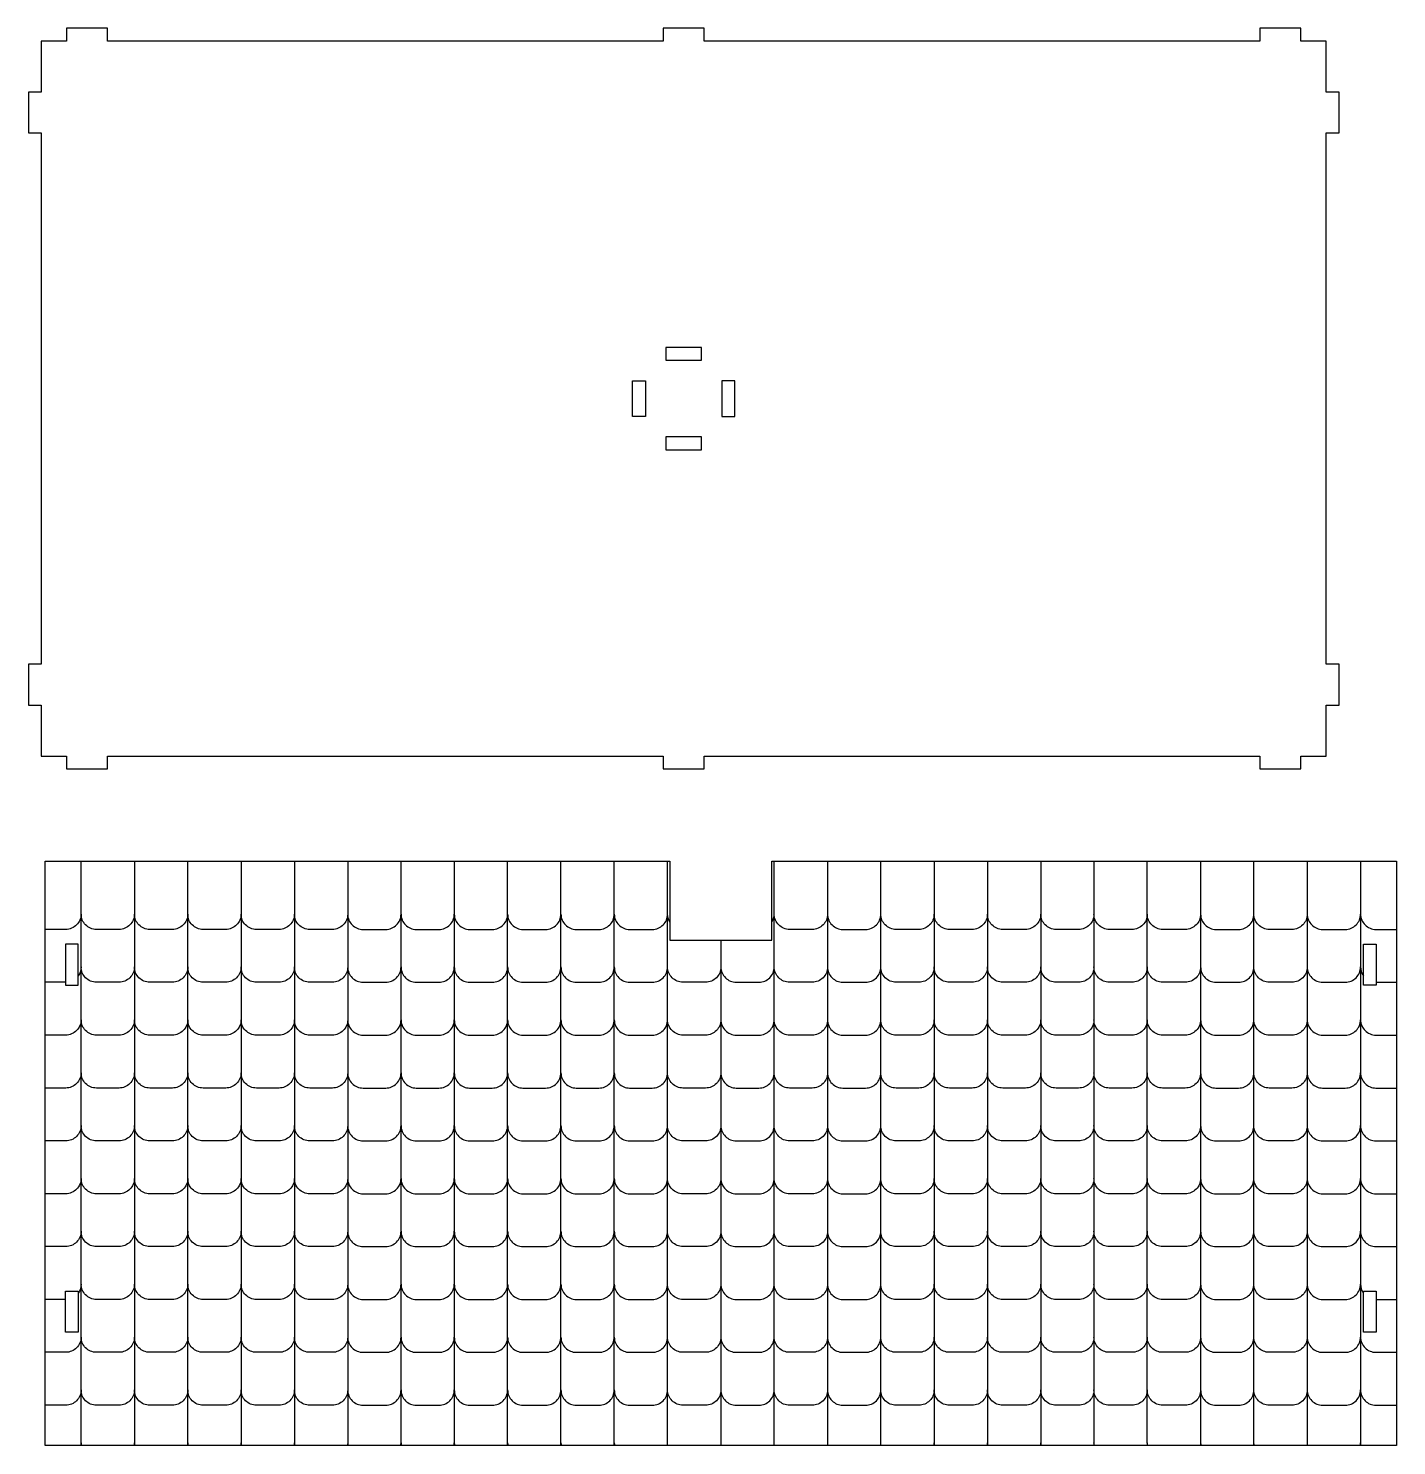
# Model space of a CAD drawing. Extents: x 5580 to 9776, y -1422 to 1677.
# Drawn here: x 5638 to 6924, y -1408 to -76 of the extents above; entities that cross this region are included whole.
import ezdxf

# ---------------------------------------------------------------- set-up
doc = ezdxf.new("R2010")
doc.units = 0
doc.header["$MEASUREMENT"] = 0
doc.layers.add('LAYER1', color=18, linetype='CONTINUOUS')

msp = doc.modelspace()

# ---------------------------------------------------------------- linework, layer by layer
at = {"layer": 'LAYER1'}
for points in [[(6273.3, -760.1), (6795.6, -760.1), (6795.6, -772.1), (6834, -772.1), (6834, -760.1), (6858, -760.1), (6858, -712.1), (6870, -712.1), (6870, -673.7), (6858, -673.7), (6858, -174.5), (6870, -174.5), (6870, -136.1), (6858, -136.1), (6858, -88.1), (6834, -88.1), (6834, -76.1), (6795.6, -76.1), (6795.6, -88.1), (6273.3, -88.1), (6273.3, -76.1), (6234.9, -76.1), (6234.9, -88.1), (5712.7, -88.1), (5712.7, -76.1), (5674.3, -76.1), (5674.3, -88.1), (5650.3, -88.1), (5650.3, -136.1), (5638.3, -136.1), (5638.3, -174.5), (5650.3, -174.5), (5650.3, -673.7), (5638.3, -673.7), (5638.3, -712.1), (5650.3, -712.1), (5650.3, -760.1), (5674.3, -760.1), (5674.3, -772.1), (5712.7, -772.1), (5712.7, -760.1), (6234.9, -760.1), (6234.9, -772.1), (6273.3, -772.1)], [(6237.3, -388.1), (6270.9, -388.1), (6270.9, -376.1), (6237.3, -376.1)], [(6206.1, -440.9), (6206.1, -407.3), (6218.1, -407.3), (6218.1, -440.9)], [(6302.1, -440.9), (6302.1, -407.3), (6290.1, -407.3), (6290.1, -440.9)], [(6237.3, -472.1), (6270.9, -472.1), (6270.9, -460.1), (6237.3, -460.1)], [(5654, -858.9), (6241.1, -858.9), (6241.1, -933.2), (6337.1, -933.2), (6337.1, -858.9), (6924.1, -858.9), (6924.1, -1408.1), (5654, -1408.1)], [(5673.2, -936.8), (5673.2, -975.2), (5685.2, -975.2), (5685.2, -936.8)], [(6892.9, -975.2), (6892.9, -936.8), (6904.9, -936.8), (6904.9, -975.2)], [(5673.2, -1301.4), (5673.2, -1263), (5685.2, -1263), (5685.2, -1301.4)], [(6892.9, -1301.4), (6892.9, -1263), (6904.9, -1263), (6904.9, -1301.4)]]:
    msp.add_lwpolyline(points, close=True, dxfattribs=at)
for points in [[(5688.2, -1408.1, -0.047899), (5687.9, -1405.4), (5687.9, -858.9)], [(5738, -858.9), (5738, -1405.4, -0.047899), (5737.8, -1408.1)], [(5788.4, -1408.1, -0.047899), (5788.1, -1405.4), (5788.1, -858.9)], [(5838.2, -858.9), (5838.2, -1405.4, -0.047899), (5838, -1408.1)], [(5888.3, -858.9), (5888.3, -1405.4, -0.047899), (5888.1, -1408.1)], [(5938.4, -858.9), (5938.4, -1405.4, -0.047899), (5938.2, -1408.1)], [(5988.3, -1408.1, 0.047899), (5988.5, -1405.4), (5988.5, -858.9)], [(6038.6, -858.9), (6038.6, -1405.4, 0.047899), (6038.9, -1408.1)], [(6088.4, -1408.1, 0.047899), (6088.7, -1405.4), (6088.7, -858.9)], [(6138.5, -1408.1, 0.047899), (6138.8, -1405.4), (6138.8, -858.9)], [(6188.6, -1408.1, 0.047899), (6188.9, -1405.4), (6188.9, -858.9)], [(6239.3, -1408.1, -0.047899), (6239, -1405.4), (6239, -858.9)], [(6338.9, -1408.1, 0.047899), (6339.2, -1405.4), (6339.2, -858.9)], [(6389.3, -858.9), (6389.3, -1405.4, 0.047899), (6389.5, -1408.1)], [(6439.1, -1408.1, 0.047899), (6439.4, -1405.4), (6439.4, -858.9)], [(6489.5, -858.9), (6489.5, -1405.4, -0.047899), (6489.2, -1408.1)], [(6539.6, -858.9), (6539.6, -1405.4, -0.047899), (6539.3, -1408.1)], [(6589.7, -858.9), (6589.7, -1405.4, -0.047899), (6589.4, -1408.1)], [(6639.7, -858.9), (6639.7, -1405.4, -0.047899), (6639.5, -1408.1)], [(6690.1, -1408.1, -0.047899), (6689.8, -1405.4), (6689.8, -858.9)], [(6739.9, -858.9), (6739.9, -1405.4, -0.047899), (6739.7, -1408.1)], [(6789.8, -1408.1, 0.047899), (6790, -1405.4), (6790, -858.9)], [(6840.1, -858.9), (6840.1, -1405.4, 0.047899), (6840.4, -1408.1)], [(6890.2, -858.9), (6890.2, -1405.4, 0.047899), (6890.5, -1408.1)], [(5687.9, -908.6, -0.414214), (5673.5, -923), (5654, -923)], [(5738, -908.6, -0.414214), (5723.6, -923), (5702.3, -923, -0.414214), (5687.9, -908.6)], [(5788.1, -908.6, -0.414214), (5773.7, -923), (5752.4, -923, -0.414214), (5738, -908.6)], [(5838.2, -908.6, -0.414214), (5823.8, -923), (5802.5, -923, -0.414214), (5788.1, -908.6)], [(5888.3, -908.6, -0.414214), (5873.9, -923), (5852.6, -923, -0.414214), (5838.2, -908.6)], [(5938.4, -908.6, -0.414214), (5924, -923), (5902.7, -923, -0.414214), (5888.3, -908.6)], [(5938.4, -908.6, 0.414214), (5952.8, -923), (5974.1, -923, 0.414214), (5988.5, -908.6)], [(5988.5, -908.6, 0.414214), (6002.9, -923), (6024.2, -923, 0.414214), (6038.6, -908.6)], [(6038.6, -908.6, 0.414214), (6053, -923), (6074.3, -923, 0.414214), (6088.7, -908.6)], [(6088.7, -908.6, 0.414214), (6103.1, -923), (6124.4, -923, 0.414214), (6138.8, -908.6)], [(6138.8, -908.6, 0.414214), (6153.2, -923), (6174.5, -923, 0.414214), (6188.9, -908.6)], [(6188.9, -908.6, 0.414214), (6203.3, -923), (6224.6, -923, 0.414214), (6239, -908.6)], [(6241.1, -916, -0.137402), (6239, -908.6)], [(6337.1, -916, 0.137402), (6339.2, -908.6)], [(6389.3, -908.6, -0.414214), (6374.9, -923), (6353.6, -923, -0.414214), (6339.2, -908.6)], [(6389.3, -908.6, 0.414214), (6403.7, -923), (6425, -923, 0.414214), (6439.4, -908.6)], [(6489.5, -908.6, -0.414214), (6475.1, -923), (6453.8, -923, -0.414214), (6439.4, -908.6)], [(6539.6, -908.6, -0.414214), (6525.2, -923), (6503.9, -923, -0.414214), (6489.5, -908.6)], [(6589.7, -908.6, -0.414214), (6575.3, -923), (6554, -923, -0.414214), (6539.6, -908.6)], [(6639.7, -908.6, -0.414214), (6625.3, -923), (6604.1, -923, -0.414214), (6589.7, -908.6)], [(6689.8, -908.6, -0.414214), (6675.4, -923), (6654.1, -923, -0.414214), (6639.7, -908.6)], [(6739.9, -908.6, -0.414214), (6725.5, -923), (6704.2, -923, -0.414214), (6689.8, -908.6)], [(6739.9, -908.6, 0.414214), (6754.3, -923), (6775.6, -923, 0.414214), (6790, -908.6)], [(6840.1, -908.6, -0.414214), (6825.7, -923), (6804.4, -923, -0.414214), (6790, -908.6)], [(6840.1, -908.6, 0.414214), (6854.5, -923), (6875.8, -923, 0.414214), (6890.2, -908.6)], [(6890.2, -908.6, 0.414214), (6904.6, -923), (6924.1, -923)], [(6289.1, -933.2), (6289.1, -1405.4, 0.047899), (6289.3, -1408.1)], [(5687.9, -958.2, -0.156846), (5685.2, -966.6)], [(5738, -958.2, -0.414214), (5723.6, -972.6), (5702.3, -972.6, -0.414214), (5687.9, -958.2)], [(5788.1, -958.2, -0.414214), (5773.7, -972.6), (5752.4, -972.6, -0.414214), (5738, -958.2)], [(5838.2, -958.2, -0.414214), (5823.8, -972.6), (5802.5, -972.6, -0.414214), (5788.1, -958.2)], [(5888.3, -958.2, -0.414214), (5873.9, -972.6), (5852.6, -972.6, -0.414214), (5838.2, -958.2)], [(5938.4, -958.2, -0.414214), (5924, -972.6), (5902.7, -972.6, -0.414214), (5888.3, -958.2)], [(5938.4, -958.2, 0.414214), (5952.8, -972.6), (5974.1, -972.6, 0.414214), (5988.5, -958.2)], [(5988.5, -958.2, 0.414214), (6002.9, -972.6), (6024.2, -972.6, 0.414214), (6038.6, -958.2)], [(6038.6, -958.2, 0.414214), (6053, -972.6), (6074.3, -972.6, 0.414214), (6088.7, -958.2)], [(6088.7, -958.2, 0.414214), (6103.1, -972.6), (6124.4, -972.6, 0.414214), (6138.8, -958.2)], [(6138.8, -958.2, 0.414214), (6153.2, -972.6), (6174.5, -972.6, 0.414214), (6188.9, -958.2)], [(6188.9, -958.2, 0.414214), (6203.3, -972.6), (6224.6, -972.6, 0.414214), (6239, -958.2)], [(6289.1, -958.2, -0.414214), (6274.7, -972.6), (6253.4, -972.6, -0.414214), (6239, -958.2)], [(6289.1, -958.2, 0.414214), (6303.5, -972.6), (6324.8, -972.6, 0.414214), (6339.2, -958.2)], [(6389.3, -958.2, -0.414214), (6374.9, -972.6), (6353.6, -972.6, -0.414214), (6339.2, -958.2)], [(6389.3, -958.2, 0.414214), (6403.7, -972.6), (6425, -972.6, 0.414214), (6439.4, -958.2)], [(6489.5, -958.2, -0.414214), (6475.1, -972.6), (6453.8, -972.6, -0.414214), (6439.4, -958.2)], [(6539.6, -958.2, -0.414214), (6525.2, -972.6), (6503.9, -972.6, -0.414214), (6489.5, -958.2)], [(6589.7, -958.2, -0.414214), (6575.3, -972.6), (6554, -972.6, -0.414214), (6539.6, -958.2)], [(6639.7, -958.2, -0.414214), (6625.3, -972.6), (6604.1, -972.6, -0.414214), (6589.7, -958.2)], [(6689.8, -958.2, -0.414214), (6675.4, -972.6), (6654.1, -972.6, -0.414214), (6639.7, -958.2)], [(6739.9, -958.2, -0.414214), (6725.5, -972.6), (6704.2, -972.6, -0.414214), (6689.8, -958.2)], [(6739.9, -958.2, 0.414214), (6754.3, -972.6), (6775.6, -972.6, 0.414214), (6790, -958.2)], [(6840.1, -958.2, -0.414214), (6825.7, -972.6), (6804.4, -972.6, -0.414214), (6790, -958.2)], [(6840.1, -958.2, 0.414214), (6854.5, -972.6), (6875.8, -972.6, 0.414214), (6890.2, -958.2)], [(6890.2, -958.2, 0.156846), (6892.9, -966.6)], [(5687.9, -1007.9, -0.414214), (5673.5, -1022.3), (5654, -1022.3)], [(5738, -1007.9, -0.414214), (5723.6, -1022.3), (5702.3, -1022.3, -0.414214), (5687.9, -1007.9)], [(5788.1, -1007.9, -0.414214), (5773.7, -1022.3), (5752.4, -1022.3, -0.414214), (5738, -1007.9)], [(5838.2, -1007.9, -0.414214), (5823.8, -1022.3), (5802.5, -1022.3, -0.414214), (5788.1, -1007.9)], [(5888.3, -1007.9, -0.414214), (5873.9, -1022.3), (5852.6, -1022.3, -0.414214), (5838.2, -1007.9)], [(5938.4, -1007.9, -0.414214), (5924, -1022.3), (5902.7, -1022.3, -0.414214), (5888.3, -1007.9)], [(5938.4, -1007.9, 0.414214), (5952.8, -1022.3), (5974.1, -1022.3, 0.414214), (5988.5, -1007.9)], [(5988.5, -1007.9, 0.414214), (6002.9, -1022.3), (6024.2, -1022.3, 0.414214), (6038.6, -1007.9)], [(6038.6, -1007.9, 0.414214), (6053, -1022.3), (6074.3, -1022.3, 0.414214), (6088.7, -1007.9)], [(6088.7, -1007.9, 0.414214), (6103.1, -1022.3), (6124.4, -1022.3, 0.414214), (6138.8, -1007.9)], [(6138.8, -1007.9, 0.414214), (6153.2, -1022.3), (6174.5, -1022.3, 0.414214), (6188.9, -1007.9)], [(6188.9, -1007.9, 0.414214), (6203.3, -1022.3), (6224.6, -1022.3, 0.414214), (6239, -1007.9)], [(6289.1, -1007.9, -0.414214), (6274.7, -1022.3), (6253.4, -1022.3, -0.414214), (6239, -1007.9)], [(6289.1, -1007.9, 0.414214), (6303.5, -1022.3), (6324.8, -1022.3, 0.414214), (6339.2, -1007.9)], [(6389.3, -1007.9, -0.414214), (6374.9, -1022.3), (6353.6, -1022.3, -0.414214), (6339.2, -1007.9)], [(6389.3, -1007.9, 0.414214), (6403.7, -1022.3), (6425, -1022.3, 0.414214), (6439.4, -1007.9)], [(6489.5, -1007.9, -0.414214), (6475.1, -1022.3), (6453.8, -1022.3, -0.414214), (6439.4, -1007.9)], [(6539.6, -1007.9, -0.414214), (6525.2, -1022.3), (6503.9, -1022.3, -0.414214), (6489.5, -1007.9)], [(6589.7, -1007.9, -0.414214), (6575.3, -1022.3), (6554, -1022.3, -0.414214), (6539.6, -1007.9)], [(6639.7, -1007.9, -0.414214), (6625.3, -1022.3), (6604.1, -1022.3, -0.414214), (6589.7, -1007.9)], [(6689.8, -1007.9, -0.414214), (6675.4, -1022.3), (6654.1, -1022.3, -0.414214), (6639.7, -1007.9)], [(6739.9, -1007.9, -0.414214), (6725.5, -1022.3), (6704.2, -1022.3, -0.414214), (6689.8, -1007.9)], [(6739.9, -1007.9, 0.414214), (6754.3, -1022.3), (6775.6, -1022.3, 0.414214), (6790, -1007.9)], [(6840.1, -1007.9, -0.414214), (6825.7, -1022.3), (6804.4, -1022.3, -0.414214), (6790, -1007.9)], [(6840.1, -1007.9, 0.414214), (6854.5, -1022.3), (6875.8, -1022.3, 0.414214), (6890.2, -1007.9)], [(6890.2, -1007.9, 0.414214), (6904.6, -1022.3), (6924.1, -1022.3)], [(5687.9, -1057.6, -0.414214), (5673.5, -1072), (5654, -1072)], [(5738, -1057.6, -0.414214), (5723.6, -1072), (5702.3, -1072, -0.414214), (5687.9, -1057.6)], [(5788.1, -1057.6, -0.414214), (5773.7, -1072), (5752.4, -1072, -0.414214), (5738, -1057.6)], [(5838.2, -1057.6, -0.414214), (5823.8, -1072), (5802.5, -1072, -0.414214), (5788.1, -1057.6)], [(5888.3, -1057.6, -0.414214), (5873.9, -1072), (5852.6, -1072, -0.414214), (5838.2, -1057.6)], [(5938.4, -1057.6, -0.414214), (5924, -1072), (5902.7, -1072, -0.414214), (5888.3, -1057.6)], [(5938.4, -1057.6, 0.414214), (5952.8, -1072), (5974.1, -1072, 0.414214), (5988.5, -1057.6)], [(5988.5, -1057.6, 0.414214), (6002.9, -1072), (6024.2, -1072, 0.414214), (6038.6, -1057.6)], [(6038.6, -1057.6, 0.414214), (6053, -1072), (6074.3, -1072, 0.414214), (6088.7, -1057.6)], [(6088.7, -1057.6, 0.414214), (6103.1, -1072), (6124.4, -1072, 0.414214), (6138.8, -1057.6)], [(6138.8, -1057.6, 0.414214), (6153.2, -1072), (6174.5, -1072, 0.414214), (6188.9, -1057.6)], [(6188.9, -1057.6, 0.414214), (6203.3, -1072), (6224.6, -1072, 0.414214), (6239, -1057.6)], [(6289.1, -1057.6, -0.414214), (6274.7, -1072), (6253.4, -1072, -0.414214), (6239, -1057.6)], [(6289.1, -1057.6, 0.414214), (6303.5, -1072), (6324.8, -1072, 0.414214), (6339.2, -1057.6)], [(6389.3, -1057.6, -0.414214), (6374.9, -1072), (6353.6, -1072, -0.414214), (6339.2, -1057.6)], [(6389.3, -1057.6, 0.414214), (6403.7, -1072), (6425, -1072, 0.414214), (6439.4, -1057.6)], [(6489.5, -1057.6, -0.414214), (6475.1, -1072), (6453.8, -1072, -0.414214), (6439.4, -1057.6)], [(6539.6, -1057.6, -0.414214), (6525.2, -1072), (6503.9, -1072, -0.414214), (6489.5, -1057.6)], [(6589.7, -1057.6, -0.414214), (6575.3, -1072), (6554, -1072, -0.414214), (6539.6, -1057.6)], [(6639.7, -1057.6, -0.414214), (6625.3, -1072), (6604.1, -1072, -0.414214), (6589.7, -1057.6)], [(6689.8, -1057.6, -0.414214), (6675.4, -1072), (6654.1, -1072, -0.414214), (6639.7, -1057.6)], [(6739.9, -1057.6, -0.414214), (6725.5, -1072), (6704.2, -1072, -0.414214), (6689.8, -1057.6)], [(6739.9, -1057.6, 0.414214), (6754.3, -1072), (6775.6, -1072, 0.414214), (6790, -1057.6)], [(6840.1, -1057.6, -0.414214), (6825.7, -1072), (6804.4, -1072, -0.414214), (6790, -1057.6)], [(6840.1, -1057.6, 0.414214), (6854.5, -1072), (6875.8, -1072, 0.414214), (6890.2, -1057.6)], [(6890.2, -1057.6, 0.414214), (6904.6, -1072), (6924.1, -1072)], [(5687.9, -1107.3, -0.414214), (5673.5, -1121.7), (5654, -1121.7)], [(5738, -1107.3, -0.414214), (5723.6, -1121.7), (5702.3, -1121.7, -0.414214), (5687.9, -1107.3)], [(5788.1, -1107.3, -0.414214), (5773.7, -1121.7), (5752.4, -1121.7, -0.414214), (5738, -1107.3)], [(5838.2, -1107.3, -0.414214), (5823.8, -1121.7), (5802.5, -1121.7, -0.414214), (5788.1, -1107.3)], [(5888.3, -1107.3, -0.414214), (5873.9, -1121.7), (5852.6, -1121.7, -0.414214), (5838.2, -1107.3)], [(5938.4, -1107.3, -0.414214), (5924, -1121.7), (5902.7, -1121.7, -0.414214), (5888.3, -1107.3)], [(5938.4, -1107.3, 0.414214), (5952.8, -1121.7), (5974.1, -1121.7, 0.414214), (5988.5, -1107.3)], [(5988.5, -1107.3, 0.414214), (6002.9, -1121.7), (6024.2, -1121.7, 0.414214), (6038.6, -1107.3)], [(6038.6, -1107.3, 0.414214), (6053, -1121.7), (6074.3, -1121.7, 0.414214), (6088.7, -1107.3)], [(6088.7, -1107.3, 0.414214), (6103.1, -1121.7), (6124.4, -1121.7, 0.414214), (6138.8, -1107.3)], [(6138.8, -1107.3, 0.414214), (6153.2, -1121.7), (6174.5, -1121.7, 0.414214), (6188.9, -1107.3)], [(6188.9, -1107.3, 0.414214), (6203.3, -1121.7), (6224.6, -1121.7, 0.414214), (6239, -1107.3)], [(6289.1, -1107.3, -0.414214), (6274.7, -1121.7), (6253.4, -1121.7, -0.414214), (6239, -1107.3)], [(6289.1, -1107.3, 0.414214), (6303.5, -1121.7), (6324.8, -1121.7, 0.414214), (6339.2, -1107.3)], [(6389.3, -1107.3, -0.414214), (6374.9, -1121.7), (6353.6, -1121.7, -0.414214), (6339.2, -1107.3)], [(6389.3, -1107.3, 0.414214), (6403.7, -1121.7), (6425, -1121.7, 0.414214), (6439.4, -1107.3)], [(6489.5, -1107.3, -0.414214), (6475.1, -1121.7), (6453.8, -1121.7, -0.414214), (6439.4, -1107.3)], [(6539.6, -1107.3, -0.414214), (6525.2, -1121.7), (6503.9, -1121.7, -0.414214), (6489.5, -1107.3)], [(6589.7, -1107.3, -0.414214), (6575.3, -1121.7), (6554, -1121.7, -0.414214), (6539.6, -1107.3)], [(6639.7, -1107.3, -0.414214), (6625.3, -1121.7), (6604.1, -1121.7, -0.414214), (6589.7, -1107.3)], [(6689.8, -1107.3, -0.414214), (6675.4, -1121.7), (6654.1, -1121.7, -0.414214), (6639.7, -1107.3)], [(6739.9, -1107.3, -0.414214), (6725.5, -1121.7), (6704.2, -1121.7, -0.414214), (6689.8, -1107.3)], [(6739.9, -1107.3, 0.414214), (6754.3, -1121.7), (6775.6, -1121.7, 0.414214), (6790, -1107.3)], [(6840.1, -1107.3, -0.414214), (6825.7, -1121.7), (6804.4, -1121.7, -0.414214), (6790, -1107.3)], [(6840.1, -1107.3, 0.414214), (6854.5, -1121.7), (6875.8, -1121.7, 0.414214), (6890.2, -1107.3)], [(6890.2, -1107.3, 0.414214), (6904.6, -1121.7), (6924.1, -1121.7)], [(5687.9, -1157, -0.414214), (5673.5, -1171.4), (5654, -1171.4)], [(5738, -1157, -0.414214), (5723.6, -1171.4), (5702.3, -1171.4, -0.414214), (5687.9, -1157)], [(5788.1, -1157, -0.414214), (5773.7, -1171.4), (5752.4, -1171.4, -0.414214), (5738, -1157)], [(5838.2, -1157, -0.414214), (5823.8, -1171.4), (5802.5, -1171.4, -0.414214), (5788.1, -1157)], [(5888.3, -1157, -0.414214), (5873.9, -1171.4), (5852.6, -1171.4, -0.414214), (5838.2, -1157)], [(5938.4, -1157, -0.414214), (5924, -1171.4), (5902.7, -1171.4, -0.414214), (5888.3, -1157)], [(5938.4, -1157, 0.414214), (5952.8, -1171.4), (5974.1, -1171.4, 0.414214), (5988.5, -1157)], [(5988.5, -1157, 0.414214), (6002.9, -1171.4), (6024.2, -1171.4, 0.414214), (6038.6, -1157)], [(6038.6, -1157, 0.414214), (6053, -1171.4), (6074.3, -1171.4, 0.414214), (6088.7, -1157)], [(6088.7, -1157, 0.414214), (6103.1, -1171.4), (6124.4, -1171.4, 0.414214), (6138.8, -1157)], [(6138.8, -1157, 0.414214), (6153.2, -1171.4), (6174.5, -1171.4, 0.414214), (6188.9, -1157)], [(6188.9, -1157, 0.414214), (6203.3, -1171.4), (6224.6, -1171.4, 0.414214), (6239, -1157)], [(6289.1, -1157, -0.414214), (6274.7, -1171.4), (6253.4, -1171.4, -0.414214), (6239, -1157)], [(6289.1, -1157, 0.414214), (6303.5, -1171.4), (6324.8, -1171.4, 0.414214), (6339.2, -1157)], [(6389.3, -1157, -0.414214), (6374.9, -1171.4), (6353.6, -1171.4, -0.414214), (6339.2, -1157)], [(6389.3, -1157, 0.414214), (6403.7, -1171.4), (6425, -1171.4, 0.414214), (6439.4, -1157)], [(6489.5, -1157, -0.414214), (6475.1, -1171.4), (6453.8, -1171.4, -0.414214), (6439.4, -1157)], [(6539.6, -1157, -0.414214), (6525.2, -1171.4), (6503.9, -1171.4, -0.414214), (6489.5, -1157)], [(6589.7, -1157, -0.414214), (6575.3, -1171.4), (6554, -1171.4, -0.414214), (6539.6, -1157)], [(6639.7, -1157, -0.414214), (6625.3, -1171.4), (6604.1, -1171.4, -0.414214), (6589.7, -1157)], [(6689.8, -1157, -0.414214), (6675.4, -1171.4), (6654.1, -1171.4, -0.414214), (6639.7, -1157)], [(6739.9, -1157, -0.414214), (6725.5, -1171.4), (6704.2, -1171.4, -0.414214), (6689.8, -1157)], [(6739.9, -1157, 0.414214), (6754.3, -1171.4), (6775.6, -1171.4, 0.414214), (6790, -1157)], [(6840.1, -1157, -0.414214), (6825.7, -1171.4), (6804.4, -1171.4, -0.414214), (6790, -1157)], [(6840.1, -1157, 0.414214), (6854.5, -1171.4), (6875.8, -1171.4, 0.414214), (6890.2, -1157)], [(6890.2, -1157, 0.414214), (6904.6, -1171.4), (6924.1, -1171.4)], [(5687.9, -1206.6, -0.414214), (5673.5, -1221), (5654, -1221)], [(5738, -1206.6, -0.414214), (5723.6, -1221), (5702.3, -1221, -0.414214), (5687.9, -1206.6)], [(5788.1, -1206.6, -0.414214), (5773.7, -1221), (5752.4, -1221, -0.414214), (5738, -1206.6)], [(5838.2, -1206.6, -0.414214), (5823.8, -1221), (5802.5, -1221, -0.414214), (5788.1, -1206.6)], [(5888.3, -1206.6, -0.414214), (5873.9, -1221), (5852.6, -1221, -0.414214), (5838.2, -1206.6)], [(5938.4, -1206.6, -0.414214), (5924, -1221), (5902.7, -1221, -0.414214), (5888.3, -1206.6)], [(5938.4, -1206.6, 0.414214), (5952.8, -1221), (5974.1, -1221, 0.414214), (5988.5, -1206.6)], [(5988.5, -1206.6, 0.414214), (6002.9, -1221), (6024.2, -1221, 0.414214), (6038.6, -1206.6)], [(6038.6, -1206.6, 0.414214), (6053, -1221), (6074.3, -1221, 0.414214), (6088.7, -1206.6)], [(6088.7, -1206.6, 0.414214), (6103.1, -1221), (6124.4, -1221, 0.414214), (6138.8, -1206.6)], [(6138.8, -1206.6, 0.414214), (6153.2, -1221), (6174.5, -1221, 0.414214), (6188.9, -1206.6)], [(6188.9, -1206.6, 0.414214), (6203.3, -1221), (6224.6, -1221, 0.414214), (6239, -1206.6)], [(6289.1, -1206.6, -0.414214), (6274.7, -1221), (6253.4, -1221, -0.414214), (6239, -1206.6)], [(6289.1, -1206.6, 0.414214), (6303.5, -1221), (6324.8, -1221, 0.414214), (6339.2, -1206.6)], [(6389.3, -1206.6, -0.414214), (6374.9, -1221), (6353.6, -1221, -0.414214), (6339.2, -1206.6)], [(6389.3, -1206.6, 0.414214), (6403.7, -1221), (6425, -1221, 0.414214), (6439.4, -1206.6)], [(6489.5, -1206.6, -0.414214), (6475.1, -1221), (6453.8, -1221, -0.414214), (6439.4, -1206.6)], [(6539.6, -1206.6, -0.414214), (6525.2, -1221), (6503.9, -1221, -0.414214), (6489.5, -1206.6)], [(6589.7, -1206.6, -0.414214), (6575.3, -1221), (6554, -1221, -0.414214), (6539.6, -1206.6)], [(6639.7, -1206.6, -0.414214), (6625.3, -1221), (6604.1, -1221, -0.414214), (6589.7, -1206.6)], [(6689.8, -1206.6, -0.414214), (6675.4, -1221), (6654.1, -1221, -0.414214), (6639.7, -1206.6)], [(6739.9, -1206.6, -0.414214), (6725.5, -1221), (6704.2, -1221, -0.414214), (6689.8, -1206.6)], [(6739.9, -1206.6, 0.414214), (6754.3, -1221), (6775.6, -1221, 0.414214), (6790, -1206.6)], [(6840.1, -1206.6, -0.414214), (6825.7, -1221), (6804.4, -1221, -0.414214), (6790, -1206.6)], [(6840.1, -1206.6, 0.414214), (6854.5, -1221), (6875.8, -1221, 0.414214), (6890.2, -1206.6)], [(6890.2, -1206.6, 0.414214), (6904.6, -1221), (6924.1, -1221)], [(5687.9, -1256.3, -0.156846), (5685.2, -1264.7)], [(5738, -1256.3, -0.414214), (5723.6, -1270.7), (5702.3, -1270.7, -0.414214), (5687.9, -1256.3)], [(5788.1, -1256.3, -0.414214), (5773.7, -1270.7), (5752.4, -1270.7, -0.414214), (5738, -1256.3)], [(5838.2, -1256.3, -0.414214), (5823.8, -1270.7), (5802.5, -1270.7, -0.414214), (5788.1, -1256.3)], [(5888.3, -1256.3, -0.414214), (5873.9, -1270.7), (5852.6, -1270.7, -0.414214), (5838.2, -1256.3)], [(5938.4, -1256.3, -0.414214), (5924, -1270.7), (5902.7, -1270.7, -0.414214), (5888.3, -1256.3)], [(5938.4, -1256.3, 0.414214), (5952.8, -1270.7), (5974.1, -1270.7, 0.414214), (5988.5, -1256.3)], [(5988.5, -1256.3, 0.414214), (6002.9, -1270.7), (6024.2, -1270.7, 0.414214), (6038.6, -1256.3)], [(6038.6, -1256.3, 0.414214), (6053, -1270.7), (6074.3, -1270.7, 0.414214), (6088.7, -1256.3)], [(6088.7, -1256.3, 0.414214), (6103.1, -1270.7), (6124.4, -1270.7, 0.414214), (6138.8, -1256.3)], [(6138.8, -1256.3, 0.414214), (6153.2, -1270.7), (6174.5, -1270.7, 0.414214), (6188.9, -1256.3)], [(6188.9, -1256.3, 0.414214), (6203.3, -1270.7), (6224.6, -1270.7, 0.414214), (6239, -1256.3)], [(6289.1, -1256.3, -0.414214), (6274.7, -1270.7), (6253.4, -1270.7, -0.414214), (6239, -1256.3)], [(6289.1, -1256.3, 0.414214), (6303.5, -1270.7), (6324.8, -1270.7, 0.414214), (6339.2, -1256.3)], [(6389.3, -1256.3, -0.414214), (6374.9, -1270.7), (6353.6, -1270.7, -0.414214), (6339.2, -1256.3)], [(6389.3, -1256.3, 0.414214), (6403.7, -1270.7), (6425, -1270.7, 0.414214), (6439.4, -1256.3)], [(6489.5, -1256.3, -0.414214), (6475.1, -1270.7), (6453.8, -1270.7, -0.414214), (6439.4, -1256.3)], [(6539.6, -1256.3, -0.414214), (6525.2, -1270.7), (6503.9, -1270.7, -0.414214), (6489.5, -1256.3)], [(6589.7, -1256.3, -0.414214), (6575.3, -1270.7), (6554, -1270.7, -0.414214), (6539.6, -1256.3)], [(6639.7, -1256.3, -0.414214), (6625.3, -1270.7), (6604.1, -1270.7, -0.414214), (6589.7, -1256.3)], [(6689.8, -1256.3, -0.414214), (6675.4, -1270.7), (6654.1, -1270.7, -0.414214), (6639.7, -1256.3)], [(6739.9, -1256.3, -0.414214), (6725.5, -1270.7), (6704.2, -1270.7, -0.414214), (6689.8, -1256.3)], [(6739.9, -1256.3, 0.414214), (6754.3, -1270.7), (6775.6, -1270.7, 0.414214), (6790, -1256.3)], [(6840.1, -1256.3, -0.414214), (6825.7, -1270.7), (6804.4, -1270.7, -0.414214), (6790, -1256.3)], [(6840.1, -1256.3, 0.414214), (6854.5, -1270.7), (6875.8, -1270.7, 0.414214), (6890.2, -1256.3)], [(6890.2, -1256.3, 0.156846), (6892.9, -1264.7)], [(5687.9, -1306, -0.414214), (5673.5, -1320.4), (5654, -1320.4)], [(5738, -1306, -0.414214), (5723.6, -1320.4), (5702.3, -1320.4, -0.414214), (5687.9, -1306)], [(5788.1, -1306, -0.414214), (5773.7, -1320.4), (5752.4, -1320.4, -0.414214), (5738, -1306)], [(5838.2, -1306, -0.414214), (5823.8, -1320.4), (5802.5, -1320.4, -0.414214), (5788.1, -1306)], [(5888.3, -1306, -0.414214), (5873.9, -1320.4), (5852.6, -1320.4, -0.414214), (5838.2, -1306)], [(5938.4, -1306, -0.414214), (5924, -1320.4), (5902.7, -1320.4, -0.414214), (5888.3, -1306)], [(5938.4, -1306, 0.414214), (5952.8, -1320.4), (5974.1, -1320.4, 0.414214), (5988.5, -1306)], [(5988.5, -1306, 0.414214), (6002.9, -1320.4), (6024.2, -1320.4, 0.414214), (6038.6, -1306)], [(6038.6, -1306, 0.414214), (6053, -1320.4), (6074.3, -1320.4, 0.414214), (6088.7, -1306)], [(6088.7, -1306, 0.414214), (6103.1, -1320.4), (6124.4, -1320.4, 0.414214), (6138.8, -1306)], [(6138.8, -1306, 0.414214), (6153.2, -1320.4), (6174.5, -1320.4, 0.414214), (6188.9, -1306)], [(6188.9, -1306, 0.414214), (6203.3, -1320.4), (6224.6, -1320.4, 0.414214), (6239, -1306)], [(6289.1, -1306, -0.414214), (6274.7, -1320.4), (6253.4, -1320.4, -0.414214), (6239, -1306)], [(6289.1, -1306, 0.414214), (6303.5, -1320.4), (6324.8, -1320.4, 0.414214), (6339.2, -1306)], [(6389.3, -1306, -0.414214), (6374.9, -1320.4), (6353.6, -1320.4, -0.414214), (6339.2, -1306)], [(6389.3, -1306, 0.414214), (6403.7, -1320.4), (6425, -1320.4, 0.414214), (6439.4, -1306)], [(6489.5, -1306, -0.414214), (6475.1, -1320.4), (6453.8, -1320.4, -0.414214), (6439.4, -1306)], [(6539.6, -1306, -0.414214), (6525.2, -1320.4), (6503.9, -1320.4, -0.414214), (6489.5, -1306)], [(6589.7, -1306, -0.414214), (6575.3, -1320.4), (6554, -1320.4, -0.414214), (6539.6, -1306)], [(6639.7, -1306, -0.414214), (6625.3, -1320.4), (6604.1, -1320.4, -0.414214), (6589.7, -1306)], [(6689.8, -1306, -0.414214), (6675.4, -1320.4), (6654.1, -1320.4, -0.414214), (6639.7, -1306)], [(6739.9, -1306, -0.414214), (6725.5, -1320.4), (6704.2, -1320.4, -0.414214), (6689.8, -1306)], [(6739.9, -1306, 0.414214), (6754.3, -1320.4), (6775.6, -1320.4, 0.414214), (6790, -1306)], [(6840.1, -1306, -0.414214), (6825.7, -1320.4), (6804.4, -1320.4, -0.414214), (6790, -1306)], [(6840.1, -1306, 0.414214), (6854.5, -1320.4), (6875.8, -1320.4, 0.414214), (6890.2, -1306)], [(6890.2, -1306, 0.414214), (6904.6, -1320.4), (6924.1, -1320.4)], [(5687.9, -1355.7, -0.414214), (5673.5, -1370.1), (5654, -1370.1)], [(5738, -1355.7, -0.414214), (5723.6, -1370.1), (5702.3, -1370.1, -0.414214), (5687.9, -1355.7)], [(5788.1, -1355.7, -0.414214), (5773.7, -1370.1), (5752.4, -1370.1, -0.414214), (5738, -1355.7)], [(5838.2, -1355.7, -0.414214), (5823.8, -1370.1), (5802.5, -1370.1, -0.414214), (5788.1, -1355.7)], [(5888.3, -1355.7, -0.414214), (5873.9, -1370.1), (5852.6, -1370.1, -0.414214), (5838.2, -1355.7)], [(5938.4, -1355.7, -0.414214), (5924, -1370.1), (5902.7, -1370.1, -0.414214), (5888.3, -1355.7)], [(5938.4, -1355.7, 0.414214), (5952.8, -1370.1), (5974.1, -1370.1, 0.414214), (5988.5, -1355.7)], [(5988.5, -1355.7, 0.414214), (6002.9, -1370.1), (6024.2, -1370.1, 0.414214), (6038.6, -1355.7)], [(6038.6, -1355.7, 0.414214), (6053, -1370.1), (6074.3, -1370.1, 0.414214), (6088.7, -1355.7)], [(6088.7, -1355.7, 0.414214), (6103.1, -1370.1), (6124.4, -1370.1, 0.414214), (6138.8, -1355.7)], [(6138.8, -1355.7, 0.414214), (6153.2, -1370.1), (6174.5, -1370.1, 0.414214), (6188.9, -1355.7)], [(6188.9, -1355.7, 0.414214), (6203.3, -1370.1), (6224.6, -1370.1, 0.414214), (6239, -1355.7)], [(6289.1, -1355.7, -0.414214), (6274.7, -1370.1), (6253.4, -1370.1, -0.414214), (6239, -1355.7)], [(6289.1, -1355.7, 0.414214), (6303.5, -1370.1), (6324.8, -1370.1, 0.414214), (6339.2, -1355.7)], [(6389.3, -1355.7, -0.414214), (6374.9, -1370.1), (6353.6, -1370.1, -0.414214), (6339.2, -1355.7)], [(6389.3, -1355.7, 0.414214), (6403.7, -1370.1), (6425, -1370.1, 0.414214), (6439.4, -1355.7)], [(6489.5, -1355.7, -0.414214), (6475.1, -1370.1), (6453.8, -1370.1, -0.414214), (6439.4, -1355.7)], [(6539.6, -1355.7, -0.414214), (6525.2, -1370.1), (6503.9, -1370.1, -0.414214), (6489.5, -1355.7)], [(6589.7, -1355.7, -0.414214), (6575.3, -1370.1), (6554, -1370.1, -0.414214), (6539.6, -1355.7)], [(6639.7, -1355.7, -0.414214), (6625.3, -1370.1), (6604.1, -1370.1, -0.414214), (6589.7, -1355.7)], [(6689.8, -1355.7, -0.414214), (6675.4, -1370.1), (6654.1, -1370.1, -0.414214), (6639.7, -1355.7)], [(6739.9, -1355.7, -0.414214), (6725.5, -1370.1), (6704.2, -1370.1, -0.414214), (6689.8, -1355.7)], [(6739.9, -1355.7, 0.414214), (6754.3, -1370.1), (6775.6, -1370.1, 0.414214), (6790, -1355.7)], [(6840.1, -1355.7, -0.414214), (6825.7, -1370.1), (6804.4, -1370.1, -0.414214), (6790, -1355.7)], [(6840.1, -1355.7, 0.414214), (6854.5, -1370.1), (6875.8, -1370.1, 0.414214), (6890.2, -1355.7)], [(6890.2, -1355.7, 0.414214), (6904.6, -1370.1), (6924.1, -1370.1)], [(5687.9, -1405.4, -0.047899), (5687.7, -1408.1)], [(5738.3, -1408.1, -0.047899), (5738, -1405.4)], [(5788.1, -1405.4, -0.047899), (5787.9, -1408.1)], [(5838.5, -1408.1, -0.047899), (5838.2, -1405.4)], [(5888.6, -1408.1, -0.047899), (5888.3, -1405.4)], [(5938.4, -1405.4, 0.047899), (5938.7, -1408.1)], [(5988.5, -1405.4, 0.047899), (5988.8, -1408.1)], [(6038.3, -1408.1, 0.047899), (6038.6, -1405.4)], [(6088.7, -1405.4, 0.047899), (6089, -1408.1)], [(6138.8, -1405.4, 0.047899), (6139.1, -1408.1)], [(6188.9, -1405.4, 0.047899), (6189.2, -1408.1)], [(6238.7, -1408.1, 0.047899), (6239, -1405.4)], [(6289.1, -1405.4, -0.047899), (6288.8, -1408.1)], [(6339.4, -1408.1, -0.047899), (6339.2, -1405.4)], [(6389.3, -1405.4, -0.047899), (6389, -1408.1)], [(6439.6, -1408.1, -0.047899), (6439.4, -1405.4)], [(6489.7, -1408.1, -0.047899), (6489.5, -1405.4)], [(6539.8, -1408.1, -0.047899), (6539.6, -1405.4)], [(6589.9, -1408.1, -0.047899), (6589.7, -1405.4)], [(6640, -1408.1, -0.047899), (6639.7, -1405.4)], [(6689.8, -1405.4, -0.047899), (6689.6, -1408.1)], [(6739.9, -1405.4, 0.047899), (6740.2, -1408.1)], [(6790.3, -1408.1, -0.047899), (6790, -1405.4)], [(6840.1, -1405.4, -0.047899), (6839.9, -1408.1)], [(6890, -1408.1, 0.047899), (6890.2, -1405.4)]]:
    msp.add_lwpolyline(points, format="xyb", dxfattribs=at)
for points in [[(5673.2, -972.6), (5654, -972.6)], [(6904.9, -972.6), (6924.1, -972.6)], [(5673.2, -1270.7), (5654, -1270.7)], [(6904.9, -1270.7), (6924.1, -1270.7)]]:
    msp.add_lwpolyline(points, dxfattribs=at)

doc.saveas('drawing.dxf')
